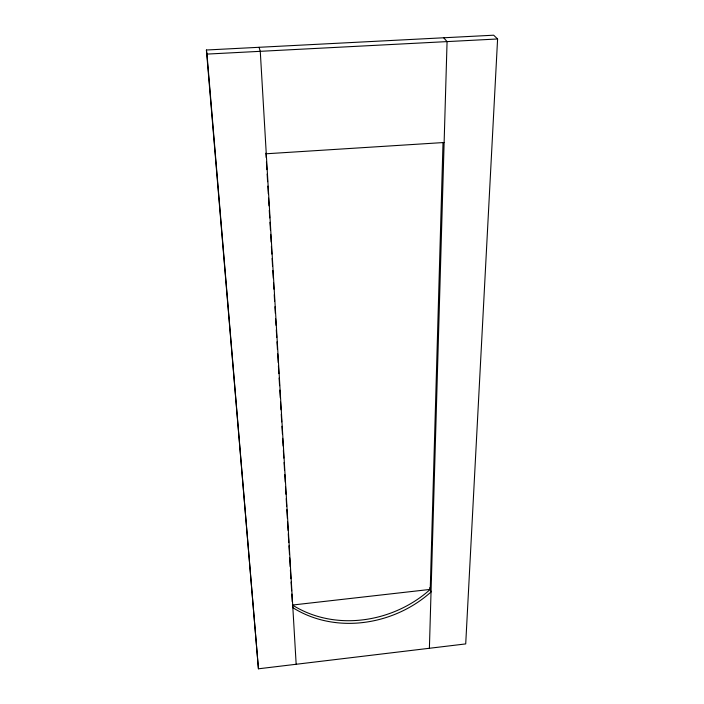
<?xml version="1.0" encoding="UTF-8"?>
<svg xmlns="http://www.w3.org/2000/svg" width="704" height="704" viewBox="0 0 704 704"><rect width="100%" height="100%" fill="white"/><g stroke="black" fill="none" stroke-linecap="round" stroke-linejoin="round"><path stroke-width="1.06" d="M429.722 587.708L431.033 591.967C394.09 625.143 335.914 634.656 292.846 607.693L292.45 605.044C335.377 631.99 393.422 622.53 430.241 589.406L443.001 143.097M429.396 648.27L447.066 41.606L443.705 37.778M497.596 38.975L465.714 643.914L258.438 668.8L206.404 50.01L493.662 35.2L497.596 38.975L206.976 54.094L206.404 50.01M292.45 605.044L430.241 589.406M266.262 153.771L444.127 142.507M259.063 47.3L260.269 51.322L296.164 664.268M206.976 54.094L258.438 668.8M265.918 153.19L266.182 157.573M266.438 161.964L266.886 169.638M267.142 174.029L267.599 181.702M267.854 186.094L268.303 193.767M268.558 198.158L269.016 205.832M269.271 210.223L269.72 217.897M269.975 222.288L270.433 229.962M270.688 234.344L271.137 242.026M271.392 246.409L271.85 254.091M272.105 258.474L272.554 266.156M272.809 270.538L273.266 278.221M273.522 282.603L273.909 289.186M274.226 294.668L274.613 301.25M274.938 306.733L275.326 313.315M275.642 318.798L276.03 325.38M276.294 329.762L276.742 337.436M276.998 341.827L277.446 349.501M277.71 353.892L278.221 362.666M278.414 365.957L278.863 373.63M279.118 378.022L279.576 385.695M279.831 390.086L280.28 397.76M280.535 402.151L280.993 409.825M281.248 414.207L281.697 421.89M281.952 426.272L282.41 433.954M282.665 438.337L283.114 446.019M283.369 450.402L283.826 458.084M284.082 462.466L284.53 470.14M284.786 474.531L285.243 482.205M285.498 486.596L285.947 494.27M286.202 498.661L286.66 506.334M286.854 509.626L287.364 518.399M287.558 521.69L288.077 530.464M288.27 533.755L288.781 542.529M288.974 545.82L289.494 554.594M289.687 557.885L290.198 566.658M290.391 569.95L290.91 578.723M291.104 582.014L291.614 590.788M291.808 594.07L292.257 601.753"/></g></svg>
